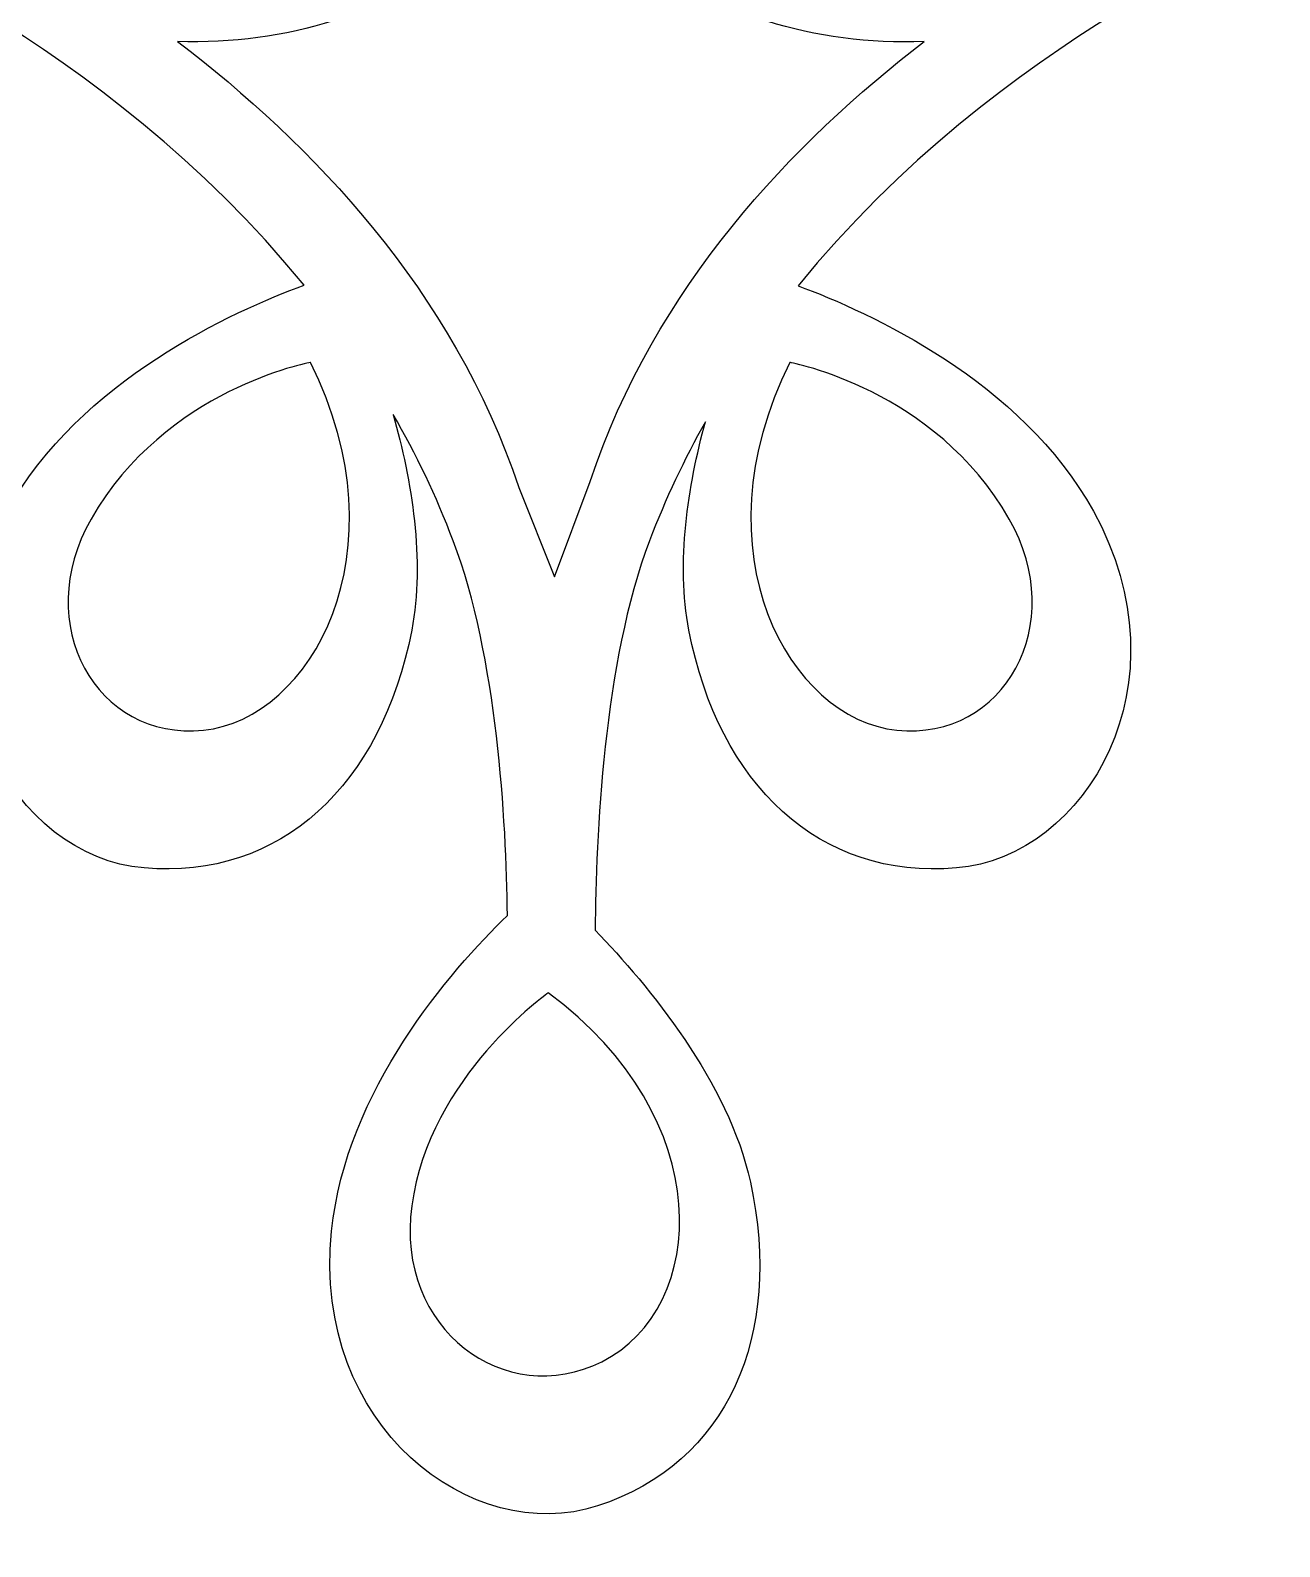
# Model space of a CAD drawing. Header units: centimetres. Extents: x -11.3 to 11.3, y -1 to 1.
# Drawn here: x 9.784 to 10.393, y -1.046 to -0.307 of the extents above; entities that cross this region are included whole.
import ezdxf

# ---------------------------------------------------------------- set-up
doc = ezdxf.new("R2010")
doc.units = ezdxf.units.CM
doc.header["$MEASUREMENT"] = 0
doc.layers.add('Camada 1', color=7, linetype='Continuous')

msp = doc.modelspace()

# ---------------------------------------------------------------- linework, layer by layer
at = {"layer": 'Camada 1'}
for points, knots in [([(10.15847, -0.43168), (10.25705, -0.31034), (10.39316, -0.25748), (10.39316, -0.25748), (10.39316, -0.25748), (10.39316, -0.25748), (10.37004, -0.22565), (10.37004, -0.22565), (10.37004, -0.22565), (10.37004, -0.22565), (10.32583, -0.2425), (10.26979, -0.27791), (10.26979, -0.27791), (10.25632, -0.23769), (10.22272, -0.16372), (10.15562, -0.15321), (10.15562, -0.15321), (10.05153, -0.13694), (10.05021, -0.23833), (10.08318, -0.26907), (10.08318, -0.26907), (10.11527, -0.29899), (10.16629, -0.31466), (10.21994, -0.31267), (10.21994, -0.31267), (10.15583, -0.36175), (10.0886, -0.43245), (10.05714, -0.52698), (10.05714, -0.52698), (10.05714, -0.52698), (10.03973, -0.57339), (10.03973, -0.57339), (10.03973, -0.57339), (10.03973, -0.57339), (10.02237, -0.52987), (10.02237, -0.52987), (10.02237, -0.52987), (9.99043, -0.43428), (9.92148, -0.36244), (9.85611, -0.31267), (9.85611, -0.31267), (9.90932, -0.31434), (9.95983, -0.29878), (9.99168, -0.26907), (9.99168, -0.26907), (10.02465, -0.23833), (10.0233, -0.13694), (9.91926, -0.15321), (9.91926, -0.15321), (9.85245, -0.16366), (9.81885, -0.23703), (9.80522, -0.27738), (9.80522, -0.27738), (9.74982, -0.24251), (9.7065, -0.22565), (9.7065, -0.22565), (9.7065, -0.22565), (9.7065, -0.22565), (9.68332, -0.25748), (9.68332, -0.25748), (9.68332, -0.25748), (9.68332, -0.25748), (9.81926, -0.31029), (9.91777, -0.43142), (9.91777, -0.43142), (9.88361, -0.44393), (9.80831, -0.47762), (9.77315, -0.54143), (9.77315, -0.54143), (9.72677, -0.62551), (9.77622, -0.70978), (9.8398, -0.71531), (9.8398, -0.71531), (9.90642, -0.7211), (9.95566, -0.67475), (9.97021, -0.5994), (9.97021, -0.5994), (9.97675, -0.56535), (9.97026, -0.52664), (9.96119, -0.49439), (9.96119, -0.49439), (9.97225, -0.51368), (9.98217, -0.53402), (9.99043, -0.55593), (9.99043, -0.55593), (10.01186, -0.61231), (10.01631, -0.69201), (10.01686, -0.73844), (10.01686, -0.73844), (9.98903, -0.76545), (9.9382, -0.8234), (9.93121, -0.89224), (9.93121, -0.89224), (9.9215, -0.98773), (10.00005, -1.04594), (10.06072, -1.02609), (10.06072, -1.02609), (10.12425, -1.00532), (10.15142, -0.9433), (10.13523, -0.86832), (10.13523, -0.86832), (10.1247, -0.81969), (10.08578, -0.77273), (10.05964, -0.74558), (10.05964, -0.74558), (10.05988, -0.70063), (10.06353, -0.61535), (10.08607, -0.55593), (10.08607, -0.55593), (10.09388, -0.53542), (10.10306, -0.51608), (10.11332, -0.49791), (10.11332, -0.49791), (10.1048, -0.52942), (10.09903, -0.5666), (10.1053, -0.5994), (10.1053, -0.5994), (10.1198, -0.67475), (10.16906, -0.72111), (10.23569, -0.71531), (10.23569, -0.71531), (10.29927, -0.70978), (10.34869, -0.62548), (10.30237, -0.54143), (10.30237, -0.54143), (10.26739, -0.47814), (10.19305, -0.44451), (10.15847, -0.43168)], [0, 0, 0, 0, 0.030303, 0.030303, 0.030303, 0.030303, 0.060606, 0.060606, 0.060606, 0.060606, 0.090909, 0.090909, 0.090909, 0.090909, 0.121212, 0.121212, 0.121212, 0.121212, 0.151515, 0.151515, 0.151515, 0.151515, 0.181818, 0.181818, 0.181818, 0.181818, 0.212121, 0.212121, 0.212121, 0.212121, 0.242424, 0.242424, 0.242424, 0.242424, 0.272727, 0.272727, 0.272727, 0.272727, 0.30303, 0.30303, 0.30303, 0.30303, 0.333333, 0.333333, 0.333333, 0.333333, 0.363636, 0.363636, 0.363636, 0.363636, 0.393939, 0.393939, 0.393939, 0.393939, 0.424242, 0.424242, 0.424242, 0.424242, 0.454545, 0.454545, 0.454545, 0.454545, 0.484848, 0.484848, 0.484848, 0.484848, 0.515152, 0.515152, 0.515152, 0.515152, 0.545455, 0.545455, 0.545455, 0.545455, 0.575758, 0.575758, 0.575758, 0.575758, 0.606061, 0.606061, 0.606061, 0.606061, 0.636364, 0.636364, 0.636364, 0.636364, 0.666667, 0.666667, 0.666667, 0.666667, 0.69697, 0.69697, 0.69697, 0.69697, 0.727273, 0.727273, 0.727273, 0.727273, 0.757576, 0.757576, 0.757576, 0.757576, 0.787879, 0.787879, 0.787879, 0.787879, 0.818182, 0.818182, 0.818182, 0.818182, 0.848485, 0.848485, 0.848485, 0.848485, 0.878788, 0.878788, 0.878788, 0.878788, 0.909091, 0.909091, 0.909091, 0.909091, 0.939394, 0.939394, 0.939394, 0.939394, 1, 1, 1, 1]), ([(9.86877, -0.64816), (9.81644, -0.65348), (9.78466, -0.59654), (9.81395, -0.54532), (9.81395, -0.54532), (9.85017, -0.48193), (9.92087, -0.46904), (9.92087, -0.46904), (9.92087, -0.46904), (9.9672, -0.5617), (9.92087, -0.6429), (9.86877, -0.64816)], [0, 0, 0, 0, 0.25, 0.25, 0.25, 0.25, 0.5, 0.5, 0.5, 0.5, 1, 1, 1, 1]), ([(10.20662, -0.64816), (10.15452, -0.64289), (10.10814, -0.56169), (10.15452, -0.46904), (10.15452, -0.46904), (10.15452, -0.46904), (10.22519, -0.4819), (10.26141, -0.54532), (10.26141, -0.54532), (10.29073, -0.59654), (10.25895, -0.65348), (10.20662, -0.64816)], [0, 0, 0, 0, 0.25, 0.25, 0.25, 0.25, 0.5, 0.5, 0.5, 0.5, 1, 1, 1, 1]), ([(10.06282, -0.95585), (10.01583, -0.97932), (9.96201, -0.94013), (9.97024, -0.87984), (9.97024, -0.87984), (9.97879, -0.81674), (10.03676, -0.77618), (10.03676, -0.77618), (10.03676, -0.77618), (10.11965, -0.83713), (10.11499, -0.92973), (10.06282, -0.95585)], [0, 0, 0, 0, 0.25, 0.25, 0.25, 0.25, 0.5, 0.5, 0.5, 0.5, 1, 1, 1, 1])]:
    msp.add_open_spline(points, degree=3, knots=knots, dxfattribs=at)

doc.saveas('drawing.dxf')
